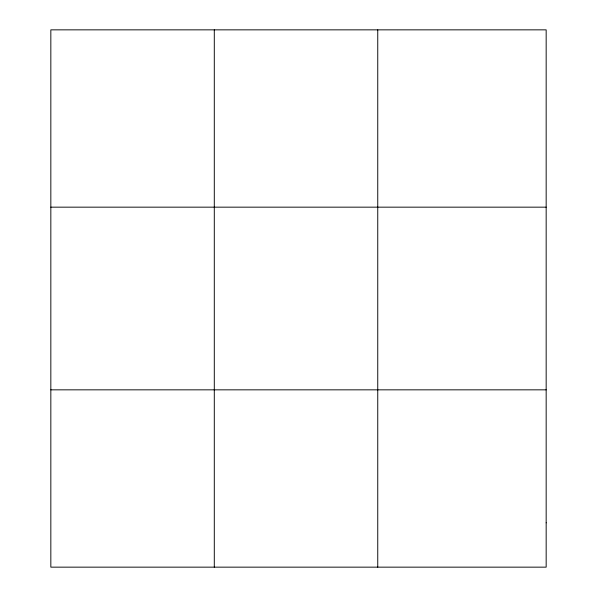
<?xml version="1.0" encoding="UTF-8"?>
<svg xmlns="http://www.w3.org/2000/svg" width="597" height="597" viewBox="0 0 597 597"><rect width="100%" height="100%" fill="white"/><g stroke="black" fill="none" stroke-linecap="round" stroke-linejoin="round"><path stroke-width="0.9" d="M214.293 29.85L214.293 567.15M377.752 29.85L377.752 567.15M50.835 207.159L546.165 207.159M50.835 389.841L546.165 389.841M546.165 522.823L546.165 567.15L50.835 567.15L50.835 29.85L546.165 29.85L546.165 522.823"/></g></svg>
